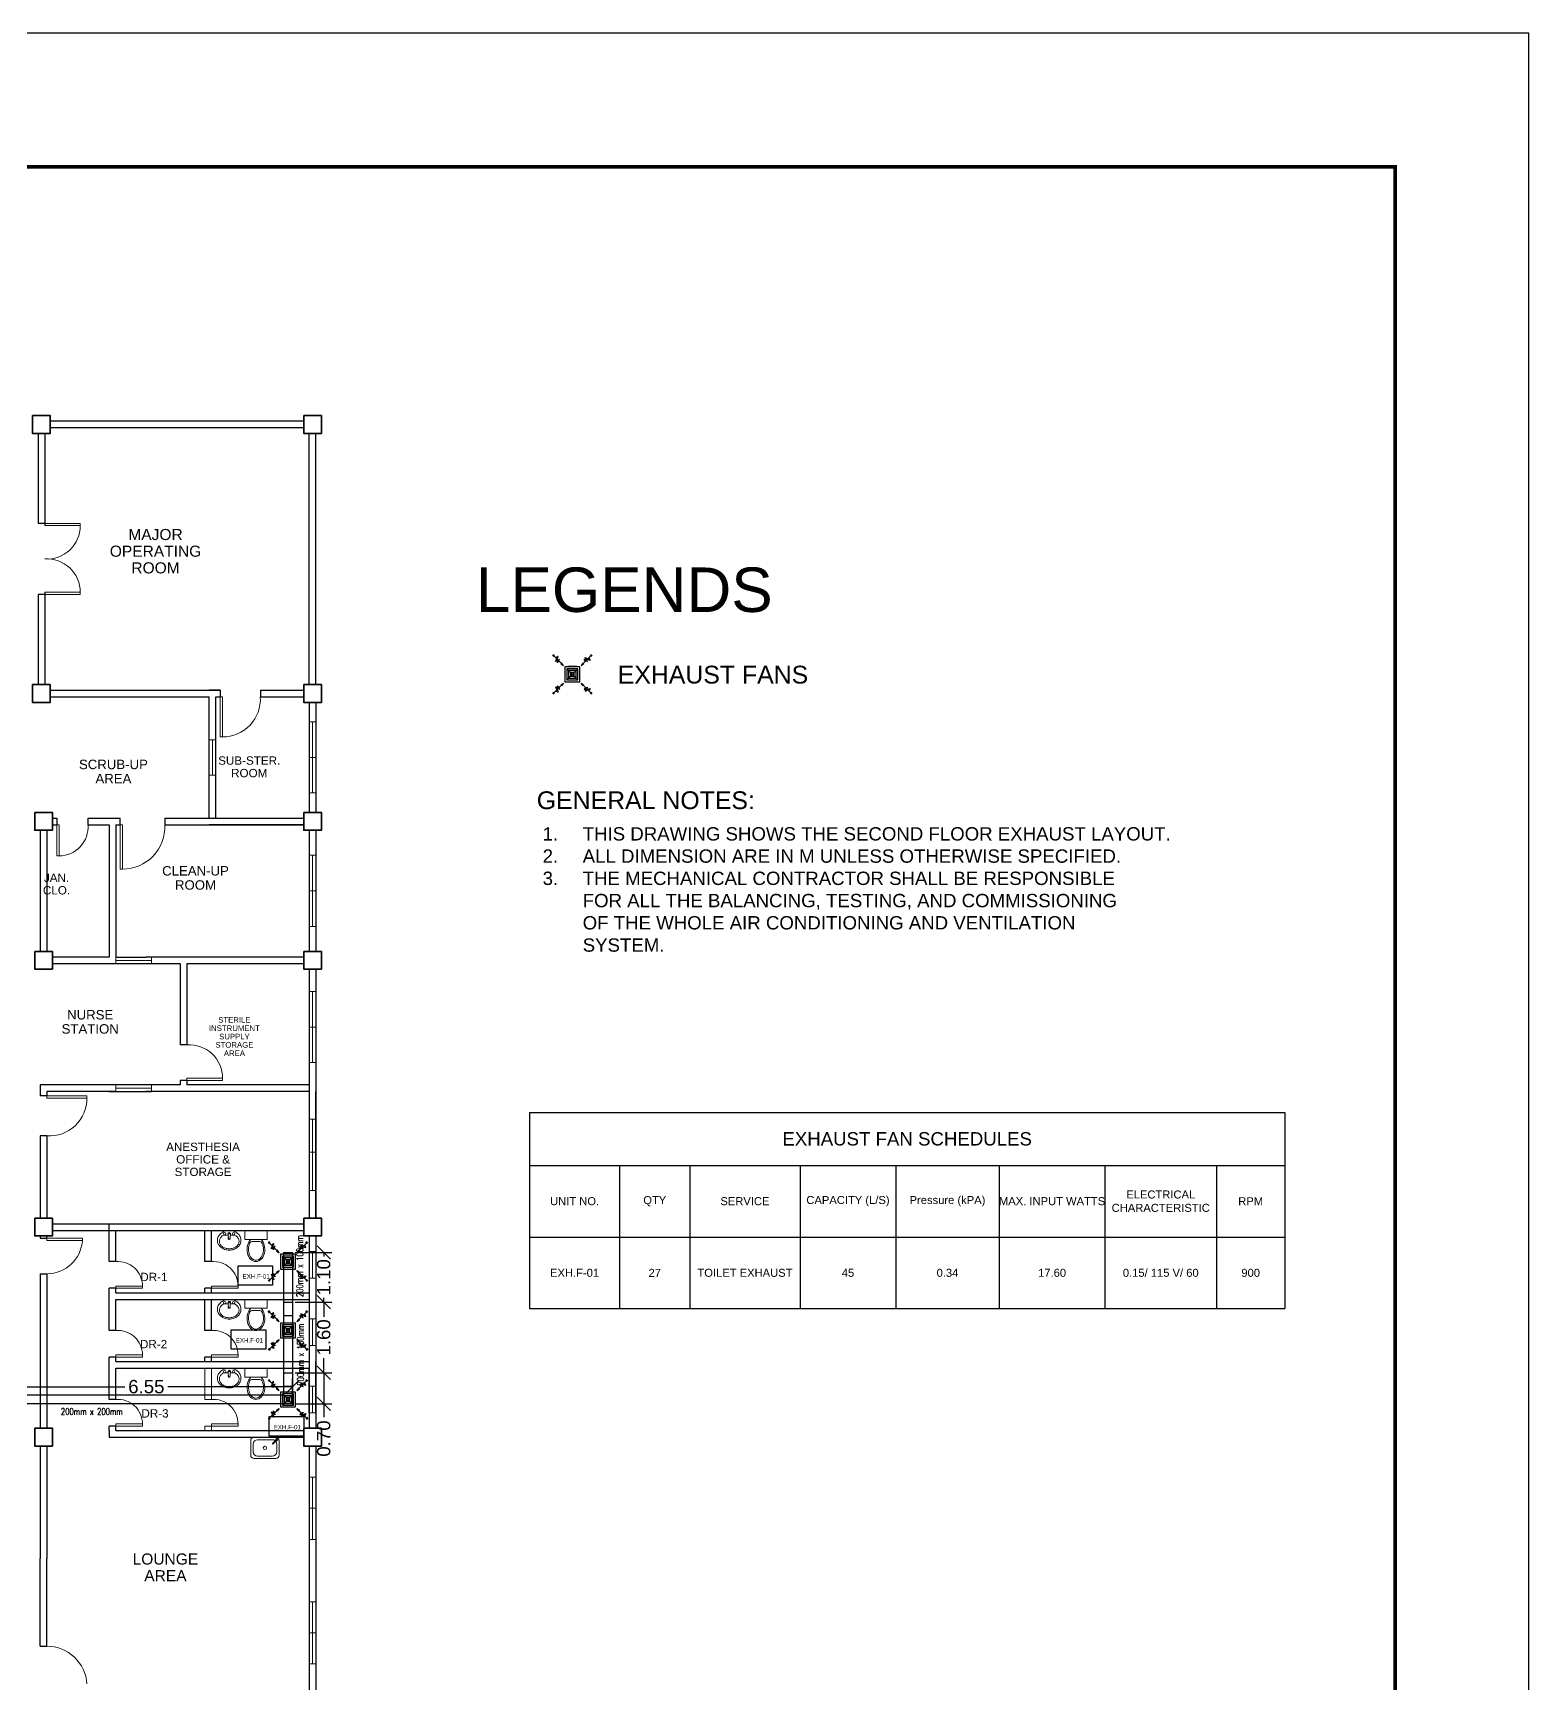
# Model space of a CAD drawing. Header units: millimetres. Extents: x 116 to 538, y 77 to 149.
# Drawn here: x 290.84 to 324.48, y 111.76 to 148.89 of the extents above; entities that cross this region are included whole.
import ezdxf

# ---------------------------------------------------------------- set-up
doc = ezdxf.new("R2010")
doc.units = ezdxf.units.MM
doc.header["$MEASUREMENT"] = 0
for name, color, linetype in [('.1', 1, 'Continuous'), ('AIR', 7, 'Continuous'), ('AIR-00', 8, 'Continuous'), ('AIR-03', 30, 'Continuous'), ('dimen', 7, 'Continuous'), ('ducting label', 7, 'Continuous'), ('exhaust', 7, 'Continuous'), ('label', 7, 'Continuous'), ('Legends', 7, 'Continuous'), ('template', 7, 'Continuous')]:
    doc.layers.add(name, color=color, linetype=linetype)
doc.styles.add('Arch-Dim', font='simplex.shx', dxfattribs={"width": 0.75})
doc.styles.get("Standard").update_dxf_attribs({"font": 'arial.ttf'})
doc.styles.add('SWISSLT175', font='swissl.ttf', dxfattribs={"height": 0.175})
doc.dimstyles.new('Copy of dimension', dxfattribs={"dimtxt": 0.3, "dimasz": 0.3, "dimexe": 0.18, "dimexo": 0.0625, "dimgap": 0.09, "dimtad": 0, "dimzin": 0, "dimdsep": 46, "dimtxsty": 'Standard', "dimblk": 'OBLIQUE', "dimcen": 0.09, "dimclrd": 256, "dimclre": 256, "dimclrt": 256, "dimadec": 0, "dimazin": 0, "dimtfac": 1, "dimtofl": 0, "dimtmove": 0, "dimatfit": 3, "dimldrblk": 'OBLIQUE', "dimfxl": 1, "dimtolj": 1, "dimtzin": 0, "dimarcsym": 0})

# ---------------------------------------------------------------- blocks, each defined once
blk = doc.blocks.new('GRILL-C-IN')
at = {"layer": 'AIR-00', "color": 7, "ltscale": 3}
for p, q in [((-0.623, 0.601), (-0.674, 0.651)), ((-0.601, 0.623), (-0.651, 0.674)), ((-0.637, 0.637), (-0.3, 0.3)), ((0.637, 0.637), (0.3, 0.3)), ((0.601, 0.623), (0.651, 0.674)), ((0.623, 0.601), (0.674, 0.651)), ((-0.637, -0.637), (-0.3, -0.3)), ((0.637, -0.637), (0.3, -0.3)), ((-0.623, -0.601), (-0.674, -0.651)), ((-0.601, -0.623), (-0.651, -0.674)), ((0.601, -0.623), (0.651, -0.674)), ((0.623, -0.601), (0.674, -0.651))]:
    blk.add_line(p, q, dxfattribs=at)
at = {"layer": 'AIR-00', "color": 7}
for p, q in [((-0.188, 0.187), (0.187, -0.188)), ((0.187, 0.187), (-0.188, -0.188))]:
    blk.add_line(p, q, dxfattribs=at)
at = {"layer": 'AIR-00', "color": 7, "ltscale": 3}
for points in [[(-0.362, 0.393), (-0.393, 0.362), (-0.3, 0.3)], [(0.393, 0.362), (0.362, 0.393), (0.3, 0.3)], [(-0.362, -0.393), (-0.393, -0.362), (-0.3, -0.3)], [(0.393, -0.362), (0.362, -0.393), (0.3, -0.3)]]:
    blk.add_lwpolyline(points, close=True, dxfattribs=at)
at = {"layer": 'AIR-00', "color": 7}
for points in [[(-0.188, -0.188), (0.187, -0.188), (0.187, 0.187), (-0.188, 0.187)], [(-0.125, -0.125), (0.125, -0.125), (0.125, 0.125), (-0.125, 0.125)], [(-0.062, -0.062), (0.062, -0.062), (0.062, 0.062), (-0.062, 0.062)]]:
    blk.add_lwpolyline(points, close=True, dxfattribs=at)
at = {"layer": 'AIR-00', "color": 7, "ltscale": 3}
for points in [[(-0.441, 0.441), (-0.512, 0.404), (-0.432, 0.514), (-0.568, 0.43), (-0.477, 0.6), (-0.561, 0.561)], [(0.441, 0.441), (0.404, 0.512), (0.514, 0.432), (0.43, 0.568), (0.6, 0.477), (0.561, 0.561)], [(-0.441, -0.441), (-0.512, -0.404), (-0.432, -0.514), (-0.568, -0.43), (-0.477, -0.6), (-0.561, -0.561)], [(0.441, -0.441), (0.404, -0.512), (0.514, -0.432), (0.43, -0.568), (0.6, -0.477), (0.561, -0.561)]]:
    blk.add_spline(points, degree=3, dxfattribs=at)
for points in [[(-0.3, 0.3), (-0.362, 0.393), (-0.393, 0.362)], [(0.3, 0.3), (0.393, 0.362), (0.362, 0.393)], [(-0.3, -0.3), (-0.362, -0.393), (-0.393, -0.362)], [(0.3, -0.3), (0.393, -0.362), (0.362, -0.393)]]:
    blk.add_solid(points, dxfattribs=at)
at = {"layer": 'AIR-03', "color": 7}
blk.add_lwpolyline([(-0.25, -0.25), (0.25, -0.25), (0.25, 0.25), (-0.25, 0.25)], close=True, dxfattribs=at)
blk = doc.blocks.new('_Oblique')
at = {"color": 0, "linetype": 'ByBlock', "lineweight": -2}
blk.add_line((-0.5, -0.5), (0.5, 0.5), dxfattribs=at)
blk = doc.blocks.new('*D96')
at = {"layer": 'Defpoints', "color": 0, "transparency": 16777216}
for p in [(296.672, 118.448), (290.1, 118.261), (296.672, 118.061)]:
    blk.add_point(p, dxfattribs=at)
at = {"layer": 'dimen', "lineweight": -2, "transparency": 16777216}
for p, q in [((290.1, 118.323), (290.1, 118.628)), ((290.1, 118.448), (292.904, 118.448)), ((296.672, 118.448), (293.868, 118.448)), ((296.672, 118.123), (296.672, 118.628))]:
    blk.add_line(p, q, dxfattribs=at)
at = {"layer": 'dimen', "lineweight": -2, "transparency": 16777216, "xscale": 0.3, "yscale": 0.3, "zscale": 0.3, "rotation": 180}
blk.add_blockref('_Oblique', (290.1, 118.448), dxfattribs=at)
at = {"layer": 'dimen', "lineweight": -2, "transparency": 16777216, "xscale": 0.3, "yscale": 0.3, "zscale": 0.3}
blk.add_blockref('_Oblique', (296.672, 118.448), dxfattribs=at)
at = {"layer": 'dimen', "transparency": 16777216, "insert": (293.386, 118.448), "char_height": 0.3, "attachment_point": 5}
blk.add_mtext('\\A1;6.55', dxfattribs=at)
blk = doc.blocks.new('*D97')
at = {"layer": 'Defpoints', "color": 0, "transparency": 16777216}
for p in [(296.672, 118.761), (297.376, 118.761), (296.672, 118.061)]:
    blk.add_point(p, dxfattribs=at)
at = {"layer": 'dimen', "lineweight": -2, "transparency": 16777216}
for p, q in [((296.734, 118.761), (297.556, 118.761)), ((297.376, 118.761), (297.376, 118.061)), ((296.734, 118.061), (297.556, 118.061)), ((297.376, 118.061), (297.376, 117.761))]:
    blk.add_line(p, q, dxfattribs=at)
at = {"layer": 'dimen', "lineweight": -2, "transparency": 16777216, "xscale": 0.3, "yscale": 0.3, "zscale": 0.3}
for p, rotation in [((297.376, 118.761), 90), ((297.376, 118.061), 270)]:
    blk.add_blockref('_Oblique', p, dxfattribs=dict(at, rotation=rotation))
at = {"layer": 'dimen', "transparency": 16777216, "insert": (297.376, 117.282), "char_height": 0.3, "attachment_point": 5, "rotation": 90}
blk.add_mtext('\\A1;0.70', dxfattribs=at)
blk = doc.blocks.new('*D98')
at = {"layer": 'Defpoints', "color": 0, "transparency": 16777216}
for p in [(296.672, 120.351), (297.376, 120.351), (296.672, 118.761)]:
    blk.add_point(p, dxfattribs=at)
at = {"layer": 'dimen', "lineweight": -2, "transparency": 16777216}
for p, q in [((296.734, 120.351), (297.556, 120.351)), ((297.376, 120.351), (297.376, 120.021)), ((297.376, 118.761), (297.376, 119.091)), ((296.734, 118.761), (297.556, 118.761))]:
    blk.add_line(p, q, dxfattribs=at)
at = {"layer": 'dimen', "lineweight": -2, "transparency": 16777216, "xscale": 0.3, "yscale": 0.3, "zscale": 0.3}
for p, rotation in [((297.376, 120.351), 90), ((297.376, 118.761), 270)]:
    blk.add_blockref('_Oblique', p, dxfattribs=dict(at, rotation=rotation))
at = {"layer": 'dimen', "transparency": 16777216, "insert": (297.376, 119.556), "char_height": 0.3, "attachment_point": 5, "rotation": 90}
blk.add_mtext('\\A1;1.60', dxfattribs=at)
blk = doc.blocks.new('*D99')
at = {"layer": 'Defpoints', "color": 0, "transparency": 16777216}
for p in [(296.672, 121.466), (297.376, 121.466), (296.672, 120.351)]:
    blk.add_point(p, dxfattribs=at)
at = {"layer": 'dimen', "lineweight": -2, "transparency": 16777216}
for p, q in [((296.734, 121.466), (297.556, 121.466)), ((297.376, 121.466), (297.376, 121.374)), ((296.734, 120.351), (297.556, 120.351)), ((297.376, 120.351), (297.376, 120.444))]:
    blk.add_line(p, q, dxfattribs=at)
at = {"layer": 'dimen', "lineweight": -2, "transparency": 16777216, "xscale": 0.3, "yscale": 0.3, "zscale": 0.3}
for p, rotation in [((297.376, 121.466), 90), ((297.376, 120.351), 270)]:
    blk.add_blockref('_Oblique', p, dxfattribs=dict(at, rotation=rotation))
at = {"layer": 'dimen', "transparency": 16777216, "insert": (297.376, 120.909), "char_height": 0.3, "attachment_point": 5, "rotation": 90}
blk.add_mtext('\\A1;1.10', dxfattribs=at)
blk = doc.blocks.new('*T177')
at = {"layer": 'exhaust', "color": 0, "linetype": 'ByBlock', "lineweight": -2, "transparency": 16777216}
for p, q in [((0, 0), (16.984, 0)), ((0, 0), (0, -4.414)), ((16.984, 0), (16.984, -4.414)), ((0, -1.193), (16.984, -1.193)), ((2.026, -1.193), (2.026, -4.414)), ((3.605, -1.193), (3.605, -4.414)), ((6.083, -1.193), (6.083, -4.414)), ((8.238, -1.193), (8.238, -4.414)), ((10.561, -1.193), (10.561, -4.414)), ((12.941, -1.193), (12.941, -4.414)), ((15.45, -1.193), (15.45, -4.414)), ((0, -2.804), (16.984, -2.804)), ((0, -4.414), (16.984, -4.414))]:
    blk.add_line(p, q, dxfattribs=at)
at = {"layer": 'exhaust', "color": 0, "transparency": 16777216, "attachment_point": 5}
for s, insert, char_height, width in [('EXHAUST FAN SCHEDULES', (8.492, -0.597), 0.3, 16.86445), ('ELECTRICAL CHARACTERISTIC', (14.195, -1.998), 0.18, 2.38905), ('UNIT NO.', (1.013, -1.998), 0.18, 1.9064), ('QTY', (2.816, -1.998), 0.18, 1.45907), ('SERVICE', (4.844, -1.998), 0.18, 2.35787), ('CAPACITY (L/S)', (7.161, -1.998), 0.18, 2.03434), ('Pressure (kPA)', (9.399, -1.998), 0.18, 2.20331), ('MAX. INPUT WATTS', (11.751, -1.998), 0.18, 2.25963), ('RPM', (16.217, -1.998), 0.18, 1.41479), ('EXH.F-01', (1.013, -3.609), 0.18, 1.9064), ('27', (2.816, -3.609), 0.18, 1.45907), ('TOILET EXHAUST', (4.844, -3.609), 0.18, 2.35787), ('45', (7.161, -3.609), 0.18, 2.03434), ('0.34', (9.399, -3.609), 0.18, 2.20331), ('17.60', (11.751, -3.609), 0.18, 2.25963), ('0.15/ 115 V/ 60', (14.195, -3.609), 0.18, 2.38905), ('900', (16.217, -3.609), 0.18, 1.41479)]:
    blk.add_mtext(s, dxfattribs=dict(at, insert=insert, char_height=char_height, width=width))

msp = doc.modelspace()

# ---------------------------------------------------------------- linework, layer by layer
at = {"layer": '.1', "color": 0}
msp.add_line((324.48, 148.891), (225.204, 148.891), dxfattribs=at)
at = {"color": 8, "lineweight": 25}
for p, q in [((296.925, 140.161), (291.225, 140.161)), ((296.925, 140.011), (291.225, 140.011)), ((290.95, 139.888), (290.95, 137.863)), ((291.1, 139.888), (291.1, 137.813)), ((297.05, 134.238), (297.05, 139.888)), ((297.2, 134.238), (297.2, 139.888)), ((291.1, 137.863), (290.95, 137.863)), ((290.95, 136.263), (290.95, 134.238)), ((291.1, 136.263), (290.95, 136.263)), ((291.1, 136.313), (291.1, 134.238)), ((291.225, 134.111), (295.05, 134.111)), ((291.4, 134.111), (295.05, 134.111)), ((295.05, 134.111), (294.8, 134.111)), ((295.05, 134.111), (295.05, 133.961)), ((295.95, 134.111), (296.925, 134.111)), ((295.95, 134.111), (296.925, 134.111)), ((295.95, 134.111), (295.95, 133.961)), ((291.225, 133.961), (294.8, 133.961)), ((291.4, 133.961), (294.8, 133.961)), ((294.8, 131.236), (294.8, 133.961)), ((294.8, 132.986), (294.8, 133.961)), ((294.95, 133.961), (295.05, 133.961)), ((294.95, 133.961), (295.05, 133.961)), ((294.95, 131.236), (294.95, 133.961)), ((294.95, 132.986), (294.95, 133.961)), ((295.95, 133.961), (296.925, 133.961)), ((295.95, 133.961), (296.925, 133.961)), ((297.05, 133.838), (297.05, 131.363)), ((297.2, 133.838), (297.2, 131.363)), ((297.05, 131.998), (297.05, 131.363)), ((297.2, 131.998), (297.2, 131.363)), ((291.275, 131.236), (291.375, 131.236)), ((291.275, 131.236), (291.375, 131.236)), ((291.275, 131.086), (291.375, 131.086)), ((291.275, 131.086), (291.375, 131.086)), ((292.075, 131.236), (292.8, 131.236)), ((292.075, 131.086), (292.075, 131.236)), ((292.075, 131.086), (292.55, 131.086)), ((292.15, 131.236), (292.8, 131.236)), ((292.15, 131.086), (292.55, 131.086)), ((292.7, 131.086), (292.8, 131.086)), ((292.7, 131.086), (292.8, 131.086)), ((292.8, 131.086), (292.8, 131.236)), ((292.8, 131.086), (292.8, 131.236)), ((293.8, 131.236), (294.8, 131.236)), ((293.8, 131.236), (294.8, 131.236)), ((293.8, 131.236), (293.8, 131.086)), ((293.8, 131.086), (296.925, 131.086)), ((293.8, 131.086), (296.925, 131.086)), ((294.8, 131.236), (296.925, 131.236)), ((296.925, 131.086), (294.8, 131.086)), ((294.95, 131.236), (296.925, 131.236)), ((297.05, 130.963), (297.05, 128.238)), ((297.2, 130.963), (297.2, 128.238)), ((297.05, 129.123), (297.05, 128.238)), ((297.2, 129.123), (297.2, 128.238)), ((292.55, 128.111), (291.275, 128.111)), ((292.7, 128.111), (293.376, 128.111)), ((296.925, 128.111), (293.376, 128.111)), ((292.5, 127.961), (291.275, 127.961)), ((293.376, 127.961), (292.5, 127.961)), ((294.15, 127.961), (293.376, 127.961)), ((294.15, 127.961), (294.15, 126.136)), ((296.925, 127.961), (294.3, 127.961)), ((294.3, 127.961), (294.3, 126.136)), ((297.05, 127.838), (297.05, 122.238)), ((297.2, 127.838), (297.2, 122.238)), ((294.3, 126.136), (294.15, 126.136)), ((291, 125.236), (291, 124.986)), ((292.7, 125.236), (291, 125.236)), ((293.5, 125.236), (292.55, 125.236)), ((294.15, 125.236), (293.376, 125.236)), ((294.15, 125.336), (294.15, 125.236)), ((294.3, 125.336), (294.15, 125.336)), ((294.3, 125.336), (294.3, 125.236)), ((297.05, 125.236), (294.3, 125.236)), ((291.15, 124.986), (291, 124.986)), ((291.15, 125.086), (291.15, 124.986)), ((292.7, 125.086), (291.15, 125.086)), ((292.55, 125.086), (293.5, 125.086)), ((297.05, 125.086), (293.376, 125.086)), ((297.2, 122.238), (297.2, 125.086)), ((291, 124.086), (291, 122.238)), ((291.15, 124.086), (291, 124.086)), ((291.15, 124.086), (291.15, 122.238)), ((297.05, 123.123), (297.05, 122.238)), ((297.2, 123.123), (297.2, 122.238)), ((291, 121.838), (291, 121.788)), ((291, 121.788), (291.15, 121.788)), ((291.15, 121.788), (291.15, 121.838)), ((292.55, 121.961), (292.55, 122.111)), ((292.55, 121.961), (292.7, 121.961)), ((292.55, 121.261), (292.55, 121.961)), ((292.7, 121.261), (292.7, 121.961)), ((294.7, 121.261), (294.7, 121.961)), ((294.85, 121.261), (294.85, 121.961)), ((297.05, 121.838), (297.05, 117.513)), ((297.05, 121.838), (297.05, 117.513)), ((297.2, 121.838), (297.2, 117.513)), ((291, 120.988), (291, 117.514)), ((291, 120.988), (291.15, 120.988)), ((291.15, 120.988), (291.15, 117.514)), ((297.2, 120.888), (297.2, 118.463)), ((292.55, 119.711), (292.55, 120.661)), ((292.7, 120.561), (292.7, 120.661)), ((292.7, 119.711), (292.7, 120.411)), ((294.7, 120.561), (294.7, 120.661)), ((294.7, 119.711), (294.7, 120.411)), ((294.85, 120.561), (294.85, 120.661)), ((294.85, 119.711), (294.85, 120.411)), ((292.55, 118.161), (292.55, 119.111)), ((292.7, 119.011), (292.7, 119.111)), ((292.7, 118.161), (292.7, 118.861)), ((294.7, 119.011), (294.7, 119.111)), ((294.85, 119.011), (294.85, 119.111)), ((297.05, 117.861), (297.05, 118.861)), ((297.2, 117.861), (297.2, 119.011)), ((292.55, 117.461), (292.55, 117.561)), ((292.55, 117.461), (292.55, 117.311)), ((292.7, 117.461), (292.7, 117.561)), ((291, 117.114), (291, 114.586)), ((291.15, 117.114), (291.15, 114.586)), ((297.05, 117.113), (297.05, 114.686)), ((297.05, 117.113), (297.05, 114.586)), ((297.2, 117.113), (297.2, 111.512)), ((291, 112.612), (291, 114.586)), ((291.15, 112.612), (291.15, 114.586)), ((297.05, 114.586), (297.05, 111.512)), ((291, 112.612), (291.15, 112.612))]:
    msp.add_line(p, q, dxfattribs=at)
at = {"color": 8, "lineweight": 9}
for p, q in [((297.05, 133.198), (297.05, 133.838)), ((297.2, 133.198), (297.2, 133.838)), ((297.05, 132.601), (297.05, 133.401)), ((297.05, 133.401), (297.2, 133.401)), ((297.125, 133.401), (297.125, 131.801)), ((297.2, 133.401), (297.2, 131.801)), ((294.8, 132.185), (294.8, 133.061)), ((294.95, 132.998), (294.8, 132.998)), ((294.875, 132.998), (294.875, 132.198)), ((294.95, 132.598), (294.95, 133.098)), ((297.05, 131.998), (297.05, 133.198)), ((297.2, 132.062), (297.2, 133.262)), ((297.2, 131.998), (297.2, 133.198)), ((294.95, 132.598), (294.95, 132.098)), ((297.05, 132.601), (297.2, 132.601)), ((294.95, 132.198), (294.8, 132.198)), ((297.2, 131.801), (297.05, 131.801)), ((297.05, 130.323), (297.05, 130.963)), ((297.2, 130.323), (297.2, 130.963)), ((297.05, 129.601), (297.05, 130.401)), ((297.05, 130.401), (297.2, 130.401)), ((297.05, 130.323), (297.05, 129.123)), ((297.125, 130.401), (297.125, 128.801)), ((297.2, 130.401), (297.2, 128.801)), ((297.2, 130.323), (297.2, 129.123)), ((297.2, 129.062), (297.2, 130.262)), ((297.05, 129.601), (297.2, 129.601)), ((297.2, 128.801), (297.05, 128.801)), ((292.7, 127.961), (292.7, 128.111)), ((293.5, 127.961), (293.5, 128.111)), ((293.5, 128.036), (292.7, 128.036)), ((297.05, 125.236), (297.05, 127.838)), ((297.2, 127.198), (297.2, 127.838)), ((297.05, 126.537), (297.05, 127.337)), ((297.05, 127.337), (297.2, 127.337)), ((297.125, 127.337), (297.125, 125.737)), ((297.2, 127.337), (297.2, 125.737)), ((297.2, 125.998), (297.2, 127.198)), ((297.05, 126.537), (297.2, 126.537)), ((297.2, 125.998), (297.2, 125.236)), ((297.2, 125.737), (297.05, 125.737)), ((292.7, 125.086), (292.7, 125.236)), ((293.5, 125.161), (292.7, 125.161)), ((293.5, 125.086), (293.5, 125.236)), ((297.2, 125.236), (297.2, 125.086)), ((297.05, 124.323), (297.05, 125.086)), ((297.2, 124.323), (297.2, 125.086)), ((297.2, 124.462), (297.05, 124.462)), ((297.05, 124.462), (297.05, 122.862)), ((297.125, 124.462), (297.125, 122.862)), ((297.2, 123.662), (297.2, 124.462)), ((297.05, 123.123), (297.05, 124.323)), ((297.2, 123.123), (297.2, 124.323)), ((297.05, 123.723), (297.2, 123.723)), ((297.05, 122.862), (297.2, 122.862)), ((295.236, 121.763), (295.223, 121.885)), ((295.265, 121.763), (295.278, 121.885)), ((295.275, 121.859), (295.377, 121.859)), ((295.6, 121.761), (295.6, 121.961)), ((295.6, 121.961), (296.1, 121.961)), ((296.1, 121.961), (296.1, 121.761)), ((297.05, 120.961), (297.05, 121.838)), ((297.2, 120.961), (297.2, 121.838)), ((297.2, 121.838), (297.2, 121.488)), ((296.1, 121.761), (295.6, 121.761)), ((295.941, 121.711), (295.76, 121.711)), ((297.2, 121.488), (297.05, 121.488)), ((297.05, 121.488), (297.05, 120.888)), ((297.125, 121.488), (297.125, 120.888)), ((297.05, 120.961), (297.05, 120.561)), ((297.05, 120.888), (297.2, 120.888)), ((297.2, 120.961), (297.2, 120.561)), ((295.236, 120.213), (295.223, 120.335)), ((295.265, 120.213), (295.278, 120.335)), ((295.275, 120.309), (295.377, 120.309)), ((295.6, 120.211), (295.6, 120.411)), ((295.6, 120.411), (296.1, 120.411)), ((296.1, 120.411), (296.1, 120.211)), ((297.05, 119.411), (297.05, 120.411)), ((297.2, 119.411), (297.2, 120.561)), ((296.1, 120.211), (295.6, 120.211)), ((295.941, 120.161), (295.76, 120.161)), ((297.2, 119.976), (297.05, 119.976)), ((297.05, 119.976), (297.05, 119.376)), ((297.125, 119.376), (297.125, 119.976)), ((297.2, 119.676), (297.2, 119.976)), ((297.05, 119.411), (297.05, 119.011)), ((297.05, 119.376), (297.2, 119.376)), ((297.2, 119.411), (297.2, 119.011)), ((294.7, 118.161), (294.7, 118.861)), ((294.85, 118.161), (294.85, 118.861)), ((295.6, 118.661), (295.6, 118.861)), ((295.6, 118.861), (296.1, 118.861)), ((296.1, 118.861), (296.1, 118.661)), ((295.236, 118.663), (295.223, 118.785)), ((295.265, 118.663), (295.278, 118.785)), ((295.275, 118.759), (295.377, 118.759)), ((296.1, 118.661), (295.6, 118.661)), ((295.941, 118.611), (295.76, 118.611)), ((297.2, 118.463), (297.05, 118.463)), ((297.125, 118.463), (297.125, 117.863)), ((297.2, 117.863), (297.2, 118.463)), ((297.2, 117.861), (297.2, 118.461)), ((297.05, 117.513), (297.05, 117.863)), ((297.05, 117.863), (297.2, 117.863)), ((297.05, 117.861), (297.05, 117.513)), ((297.2, 117.861), (297.2, 117.513)), ((294.7, 117.461), (294.7, 117.561)), ((294.85, 117.461), (294.85, 117.561)), ((297.2, 116.413), (297.05, 116.413)), ((297.125, 115.013), (297.125, 116.413)), ((297.05, 115.713), (297.2, 115.713)), ((297.05, 115.013), (297.2, 115.013)), ((297.05, 113.612), (297.2, 113.612)), ((297.125, 113.612), (297.125, 112.212)), ((297.05, 112.912), (297.2, 112.912)), ((297.2, 112.212), (297.05, 112.212))]:
    msp.add_line(p, q, dxfattribs=at)
at = {"color": 8, "lineweight": 25, "ltscale": 0.3}
for p, q in [((291.375, 131.236), (291.375, 131.086)), ((292.55, 131.086), (292.55, 128.111)), ((292.7, 131.086), (292.7, 128.111)), ((291, 130.963), (291, 128.238)), ((291.15, 130.963), (291.15, 128.238)), ((291.275, 122.111), (296.925, 122.111)), ((291.275, 121.961), (292.55, 121.961)), ((292.55, 122.111), (296.925, 122.111)), ((292.7, 121.961), (294.95, 121.961)), ((292.7, 121.961), (294.95, 121.961)), ((294.85, 121.961), (296.925, 121.961)), ((294.85, 121.961), (296.925, 121.961)), ((292.7, 120.561), (294.95, 120.561)), ((292.7, 120.411), (294.95, 120.411)), ((294.85, 120.561), (297.05, 120.561)), ((294.85, 120.411), (297.05, 120.411)), ((292.7, 119.011), (294.95, 119.011)), ((292.7, 118.861), (294.95, 118.861)), ((294.85, 119.011), (297.05, 119.011)), ((294.85, 118.861), (297.05, 118.861)), ((292.7, 117.461), (294.95, 117.461)), ((294.85, 117.461), (296.925, 117.461)), ((292.55, 117.311), (296.925, 117.311))]:
    msp.add_line(p, q, dxfattribs=at)
at = {"color": 8, "lineweight": 13}
for p, q in [((291.15, 121.788), (291.15, 121.738)), ((291.15, 121.788), (291.95, 121.788)), ((291.95, 121.788), (291.95, 121.738)), ((291.95, 121.738), (291.15, 121.738))]:
    msp.add_line(p, q, dxfattribs=at)
at = {"color": 8, "lineweight": 25, "ltscale": 0.4}
for p, q in [((292.7, 121.261), (292.55, 121.261)), ((294.85, 121.261), (294.7, 121.261)), ((292.7, 120.661), (292.55, 120.661)), ((294.85, 120.661), (294.7, 120.661)), ((292.7, 119.711), (292.55, 119.711)), ((294.85, 119.711), (294.7, 119.711)), ((292.7, 119.111), (292.55, 119.111)), ((294.85, 119.111), (294.7, 119.111)), ((292.7, 118.161), (292.55, 118.161)), ((292.7, 117.561), (292.55, 117.561))]:
    msp.add_line(p, q, dxfattribs=at)
at = {"color": 8, "lineweight": 9, "ltscale": 0.4}
for p, q in [((293.75, 118.261), (294.7, 118.261)), ((294.85, 118.161), (294.7, 118.161)), ((294.85, 117.561), (294.7, 117.561)), ((295.733, 116.906), (295.733, 117.236)), ((295.788, 116.986), (295.788, 117.156)), ((295.808, 117.311), (296.298, 117.311)), ((295.888, 117.256), (296.218, 117.256)), ((296.314, 117.264), (296.223, 117.173)), ((296.326, 117.252), (296.235, 117.16)), ((296.318, 117.156), (296.318, 116.986)), ((296.373, 117.236), (296.373, 116.906)), ((296.298, 116.831), (295.808, 116.831)), ((296.218, 116.886), (295.888, 116.886))]:
    msp.add_line(p, q, dxfattribs=at)
at = {"color": 8, "lineweight": 35}
for points in [[(290.825, 140.288), (291.225, 140.288), (291.225, 139.888), (290.825, 139.888)], [(296.925, 140.288), (297.325, 140.288), (297.325, 139.888), (296.925, 139.888)], [(290.825, 134.238), (291.225, 134.238), (291.225, 133.838), (290.825, 133.838)], [(296.925, 134.238), (297.325, 134.238), (297.325, 133.838), (296.925, 133.838)], [(290.875, 131.363), (291.275, 131.363), (291.275, 130.963), (290.875, 130.963)], [(296.925, 131.363), (297.325, 131.363), (297.325, 130.963), (296.925, 130.963)], [(290.875, 128.238), (291.275, 128.238), (291.275, 127.838), (290.875, 127.838)], [(296.925, 128.238), (297.325, 128.238), (297.325, 127.838), (296.925, 127.838)], [(290.875, 122.238), (291.275, 122.238), (291.275, 121.838), (290.875, 121.838)], [(296.925, 122.238), (297.325, 122.238), (297.325, 121.838), (296.925, 121.838)], [(290.875, 117.514), (291.275, 117.514), (291.275, 117.114), (290.875, 117.114)], [(296.925, 117.513), (297.325, 117.513), (297.325, 117.113), (296.925, 117.113)]]:
    msp.add_lwpolyline(points, close=True, dxfattribs=at)
at = {"color": 8, "lineweight": 13, "ltscale": 0.03}
for points in [[(291.1, 137.863), (291.1, 137.813), (291.9, 137.813), (291.9, 137.863)], [(291.1, 136.263), (291.1, 136.313), (291.9, 136.313), (291.9, 136.263)], [(295.05, 133.961), (295.1, 133.961), (295.1, 133.061), (295.05, 133.061)], [(291.375, 131.086), (291.425, 131.086), (291.425, 130.386), (291.375, 130.386)], [(294.3, 125.336), (294.3, 125.386), (295.1, 125.386), (295.1, 125.336)], [(291.15, 124.986), (291.15, 124.936), (292.05, 124.936), (292.05, 124.986)], [(292.7, 120.661), (292.7, 120.711), (293.3, 120.711), (293.3, 120.661)], [(294.85, 120.661), (294.85, 120.711), (295.45, 120.711), (295.45, 120.661)], [(292.7, 119.111), (292.7, 119.161), (293.3, 119.161), (293.3, 119.111)], [(294.85, 119.111), (294.85, 119.161), (295.45, 119.161), (295.45, 119.111)], [(292.7, 117.561), (292.7, 117.611), (293.3, 117.611), (293.3, 117.561)], [(294.85, 117.561), (294.85, 117.611), (295.45, 117.611), (295.45, 117.561)]]:
    msp.add_lwpolyline(points, close=True, dxfattribs=at)
at = {"color": 8, "lineweight": 9}
for points in [[(297.05, 133.401), (297.2, 133.401), (297.2, 131.801), (297.05, 131.801)], [(294.8, 132.998), (294.95, 132.998), (294.95, 132.198), (294.8, 132.198)], [(297.05, 130.401), (297.2, 130.401), (297.2, 128.801), (297.05, 128.801)], [(292.7, 128.111), (293.5, 128.111), (293.5, 127.961), (292.7, 127.961)], [(297.05, 127.337), (297.2, 127.337), (297.2, 125.737), (297.05, 125.737)], [(292.7, 125.236), (293.5, 125.236), (293.5, 125.086), (292.7, 125.086)], [(297.05, 124.462), (297.2, 124.462), (297.2, 122.862), (297.05, 122.862)], [(297.05, 121.488), (297.2, 121.488), (297.2, 120.888), (297.05, 120.888)], [(297.05, 119.976), (297.2, 119.976), (297.2, 119.376), (297.05, 119.376)], [(297.05, 118.463), (297.2, 118.463), (297.2, 117.863), (297.05, 117.863)], [(297.05, 116.413), (297.2, 116.413), (297.2, 115.013), (297.05, 115.013)], [(297.05, 113.612), (297.2, 113.612), (297.2, 112.212), (297.05, 112.212)]]:
    msp.add_lwpolyline(points, close=True, dxfattribs=at)
at = {"color": 8, "lineweight": 13}
msp.add_lwpolyline([(292.8, 131.086), (292.85, 131.086), (292.85, 130.086), (292.8, 130.086)], close=True, dxfattribs=at)
at = {"color": 8, "lineweight": 9}
for points in [[(295.515, 121.74, -0.11576), (295.496, 121.657, -0.104047), (295.438, 121.584, -0.090875), (295.354, 121.536, -0.083344), (295.25, 121.519, -0.083344), (295.147, 121.536, -0.090875), (295.063, 121.584, -0.104047), (295.005, 121.657, -0.11576), (294.985, 121.74, -0.11576), (295.005, 121.822, -0.104047), (295.063, 121.896, -0.090875), (295.147, 121.944, -0.083344), (295.25, 121.961, -0.083344), (295.354, 121.944, -0.090875), (295.438, 121.896, -0.104047), (295.496, 121.822, -0.11576)], [(295.515, 120.19, -0.11576), (295.496, 120.107, -0.104047), (295.438, 120.034, -0.090875), (295.354, 119.986, -0.083344), (295.25, 119.969, -0.083344), (295.147, 119.986, -0.090875), (295.063, 120.034, -0.104047), (295.005, 120.107, -0.11576), (294.985, 120.19, -0.11576), (295.005, 120.272, -0.104047), (295.063, 120.346, -0.090875), (295.147, 120.394, -0.083344), (295.25, 120.411, -0.083344), (295.354, 120.394, -0.090875), (295.438, 120.346, -0.104047), (295.496, 120.272, -0.11576)], [(295.515, 118.64, -0.11576), (295.496, 118.557, -0.104047), (295.438, 118.484, -0.090875), (295.354, 118.436, -0.083344), (295.25, 118.419, -0.083344), (295.147, 118.436, -0.090875), (295.063, 118.484, -0.104047), (295.005, 118.557, -0.11576), (294.985, 118.64, -0.11576), (295.005, 118.722, -0.104047), (295.063, 118.796, -0.090875), (295.147, 118.844, -0.083344), (295.25, 118.861, -0.083344), (295.354, 118.844, -0.090875), (295.438, 118.796, -0.104047), (295.496, 118.722, -0.11576)]]:
    msp.add_lwpolyline(points, format="xyb", close=True, dxfattribs=at)
for points in [[(295.473, 121.719, -0.124838), (295.457, 121.656, -0.105788), (295.408, 121.599, -0.086697), (295.338, 121.562, -0.076776), (295.25, 121.549, -0.076776), (295.163, 121.562, -0.086697), (295.093, 121.599, -0.105788), (295.044, 121.656, -0.124838), (295.028, 121.719, -0.124838), (295.044, 121.782, -0.105788), (295.093, 121.839, -0.040067), (295.124, 121.859), (295.226, 121.859, -0.040067)], [(295.473, 120.169, -0.124838), (295.457, 120.106, -0.105788), (295.408, 120.049, -0.086697), (295.338, 120.012, -0.076776), (295.25, 119.999, -0.076776), (295.163, 120.012, -0.086697), (295.093, 120.049, -0.105788), (295.044, 120.106, -0.124838), (295.028, 120.169, -0.124838), (295.044, 120.232, -0.105788), (295.093, 120.289, -0.040067), (295.124, 120.309), (295.226, 120.309, -0.040067)], [(295.473, 118.619, -0.124838), (295.457, 118.556, -0.105788), (295.408, 118.499, -0.086697), (295.338, 118.462, -0.076776), (295.25, 118.449, -0.076776), (295.163, 118.462, -0.086697), (295.093, 118.499, -0.105788), (295.044, 118.556, -0.124838), (295.028, 118.619, -0.124838), (295.044, 118.682, -0.105788), (295.093, 118.739, -0.040067), (295.124, 118.759), (295.226, 118.759, -0.040067)]]:
    msp.add_lwpolyline(points, format="xyb", dxfattribs=at)
for centre, radius in [((295.149, 121.888), 0.0255), ((295.25, 121.894), 0.0095), ((295.352, 121.888), 0.0255), ((295.149, 120.338), 0.0255), ((295.25, 120.344), 0.0095), ((295.352, 120.338), 0.0255), ((295.149, 118.788), 0.0255), ((295.352, 118.788), 0.0255), ((295.25, 118.794), 0.0095)]:
    msp.add_circle(centre, radius, dxfattribs=at)
at = {"color": 8, "lineweight": 9, "ltscale": 0.4}
msp.add_circle((296.053, 117.071), 0.0375, dxfattribs=at)
at = {"color": 8, "lineweight": 13, "ltscale": 0.03}
for centre, radius, start, end in [((291.149, 137.813), 0.752, 266.3048, 0), ((291.149, 136.313), 0.752, 0, 93.6952), ((295.1, 133.912), 0.851, 270, 3.2732), ((291.425, 131.038), 0.652, 270, 4.2422), ((294.349, 125.386), 0.752, 0, 93.6952), ((291.199, 124.936), 0.851, 266.7268, 0), ((292.748, 120.711), 0.552, 0, 94.9791), ((294.898, 120.711), 0.552, 0, 94.9791), ((292.748, 119.161), 0.552, 0, 94.9791), ((294.898, 119.161), 0.552, 0, 94.9791), ((292.748, 117.611), 0.552, 0, 94.9791), ((294.898, 117.611), 0.552, 0, 94.9791)]:
    msp.add_arc(centre, radius, start, end, dxfattribs=at)
at = {"color": 8, "lineweight": 13}
for centre, radius, start, end in [((292.85, 131.037), 0.951, 270, 2.9376), ((291.15, 121.788), 0.8, 270, 356.4167), ((291.15, 111.712), 0.9, 3.1847, 90)]:
    msp.add_arc(centre, radius, start, end, dxfattribs=at)
at = {"color": 8, "lineweight": 9}
for centre, radius, start, end in [((295.25, 121.888), 0.028, 353.7545, 186.2455), ((295.25, 121.786), 0.025, 138.7978, 233.6932), ((295.25, 121.786), 0.025, 306.3068, 41.2022), ((295.269, 121.658), 0.228, 52.6185, 61.7963), ((295.298, 121.695), 0.181, 28.4636, 52.6185), ((295.25, 121.857), 0.0948, 261.2026, 278.7974), ((295.25, 121.786), 0.025, 251.3793, 288.6207), ((295.342, 121.719), 0.131, 0, 28.4636), ((295.76, 121.661), 0.05, 90, 151.9916), ((295.941, 121.661), 0.05, 28.1501, 90), ((295.25, 120.338), 0.028, 353.7545, 186.2455), ((295.269, 120.108), 0.228, 52.6185, 61.7963), ((295.25, 120.236), 0.025, 138.7978, 233.6932), ((295.25, 120.307), 0.0948, 261.2026, 278.7974), ((295.25, 120.236), 0.025, 251.3793, 288.6207), ((295.25, 120.236), 0.025, 306.3068, 41.2022), ((295.298, 120.145), 0.181, 28.4636, 52.6185), ((295.342, 120.169), 0.131, 0, 28.4636), ((295.76, 120.111), 0.05, 90, 151.9916), ((295.941, 120.111), 0.05, 28.1501, 90), ((295.25, 118.788), 0.028, 353.7545, 186.2455), ((295.25, 118.686), 0.025, 138.7978, 233.6932), ((295.25, 118.757), 0.0948, 261.2026, 278.7974), ((295.25, 118.686), 0.025, 251.3793, 288.6207), ((295.25, 118.686), 0.025, 306.3068, 41.2022), ((295.269, 118.558), 0.228, 52.6185, 61.7963), ((295.298, 118.595), 0.181, 28.4636, 52.6185), ((295.342, 118.619), 0.131, 0, 28.4636), ((295.76, 118.561), 0.05, 90, 151.9916), ((295.941, 118.561), 0.05, 28.1501, 90)]:
    msp.add_arc(centre, radius, start, end, dxfattribs=at)
at = {"color": 8, "lineweight": 9, "ltscale": 0.4}
for centre, radius, start, end in [((295.808, 117.236), 0.075, 90, 180), ((295.888, 117.156), 0.1, 90, 180), ((295.888, 116.986), 0.1, 180, 270), ((296.218, 117.156), 0.1, 50.0132, 90), ((296.218, 116.986), 0.1, 270, 0), ((296.229, 117.167), 0.00874, 135, 315), ((296.218, 117.156), 0.1, 0, 39.9868), ((296.298, 117.236), 0.075, 0, 90), ((296.32, 117.258), 0.0217, 248.7565, 201.2435), ((296.32, 117.258), 0.0145, 262.0499, 187.9501), ((296.32, 117.258), 0.00874, 315, 135), ((295.808, 116.906), 0.075, 180, 270), ((296.298, 116.906), 0.075, 270, 0)]:
    msp.add_arc(centre, radius, start, end, dxfattribs=at)
at = {"color": 8, "lineweight": 9, "extrusion": (0, 0, -1)}
for centre in [(295.85, 121.536), (295.85, 119.986), (295.85, 118.436)]:
    msp.add_ellipse(centre, major_axis=(0, 0.275), ratio=0.727273, start_param=0.612555, end_param=5.670631, dxfattribs=at)
at = {"color": 8, "lineweight": 9}
for points in [[(295.985, 121.685), (295.994, 121.668), (296.001, 121.65), (296.028, 121.559), (296.023, 121.472), (295.965, 121.34), (295.915, 121.299), (295.817, 121.285), (295.765, 121.311), (295.691, 121.422), (295.673, 121.506), (295.689, 121.62), (295.7, 121.655), (295.716, 121.684)], [(295.985, 120.135), (295.994, 120.118), (296.001, 120.1), (296.028, 120.009), (296.023, 119.922), (295.965, 119.79), (295.915, 119.749), (295.817, 119.735), (295.765, 119.761), (295.691, 119.872), (295.673, 119.956), (295.689, 120.07), (295.7, 120.105), (295.716, 120.134)], [(295.985, 118.585), (295.994, 118.568), (296.001, 118.55), (296.028, 118.459), (296.023, 118.372), (295.965, 118.24), (295.915, 118.199), (295.817, 118.185), (295.765, 118.211), (295.691, 118.322), (295.673, 118.406), (295.689, 118.52), (295.7, 118.555), (295.716, 118.584)]]:
    msp.add_open_spline(points, degree=3, knots=[0.937253, 0.937253, 0.937253, 0.937253, 1.185372, 1.185372, 2.113864, 2.113864, 3.042356, 3.042356, 3.970847, 3.970847, 4.899339, 4.899339, 5.346062, 5.346062, 5.346062, 5.346062], dxfattribs=at)
for p in [(297.05, 132.662), (297.05, 132.598), (297.05, 129.662), (297.05, 126.598), (297.05, 123.723)]:
    msp.add_point(p, dxfattribs=at)
at = {"layer": 'exhaust'}
for p, q in [((302.867, 134.654), (303.067, 134.654)), ((296.472, 121.466), (296.472, 118.261)), ((296.472, 121.466), (296.672, 121.466)), ((296.672, 121.466), (296.672, 118.061)), ((296.472, 120.351), (296.672, 120.351)), ((296.472, 120.051), (296.672, 120.051)), ((296.472, 118.761), (296.672, 118.761)), ((296.472, 118.461), (296.672, 118.461)), ((296.472, 118.261), (290.35, 118.261)), ((296.672, 118.061), (290.3, 118.061))]:
    msp.add_line(p, q, dxfattribs=at)
at = {"layer": 'Legends'}
for points in [[(295.448, 121.167), (296.227, 121.167), (296.227, 120.73), (295.448, 120.73)], [(295.294, 119.727), (296.073, 119.727), (296.073, 119.291), (295.294, 119.291)], [(296.148, 117.776), (296.927, 117.776), (296.927, 117.339), (296.148, 117.339)]]:
    msp.add_lwpolyline(points, close=True, dxfattribs=at)
at = {"layer": 'template'}
msp.add_line((324.48, 78.495), (324.48, 148.891), dxfattribs=at)
at = {"layer": 'template', "linetype": 'Continuous', "const_width": 0.0853}
msp.add_lwpolyline([(231.221, 81.504), (321.472, 81.504), (321.472, 145.883), (231.221, 145.883)], close=True, dxfattribs=at)

# ---------------------------------------------------------------- block references
msp.add_blockref('*T177', (302.004, 124.617))
at = {"layer": 'AIR', "xscale": 0.6658363358532475, "yscale": 0.6658363358532475, "zscale": 0.6658363358532475}
for p in [(302.967, 134.468), (296.572, 121.261), (296.572, 119.711), (296.572, 118.161)]:
    msp.add_blockref('GRILL-C-IN', p, dxfattribs=at)

# ---------------------------------------------------------------- texts
at = {"layer": 'ducting label', "color": 7, "linetype": 'Continuous', "lineweight": 25, "char_height": 0.15, "attachment_point": 1, "rotation": 90, "style": 'Arch-Dim'}
for s, width, insert in [('\\A1;200mm x 100mm', 1.64171, (296.761, 120.463)), ('\\A1;200mm x 150mm', 1.57659, (296.781, 118.472))]:
    msp.add_mtext_dynamic_manual_height_columns(s, width=width, gutter_width=1.011, heights=[0], dxfattribs=dict(at, insert=insert))
at = {"layer": 'ducting label', "color": 7, "linetype": 'Continuous', "lineweight": 25, "insert": (291.464, 117.963), "char_height": 0.15, "attachment_point": 1, "style": 'Arch-Dim'}
msp.add_mtext_dynamic_manual_height_columns('\\A1;200mm x 200mm', width=1.67688, gutter_width=1.011, heights=[0], dxfattribs=at)
at = {"layer": 'label', "color": 8, "lineweight": 9, "ltscale": 0.4, "attachment_point": 5, "line_spacing_factor": 0.9, "style": 'SWISSLT175'}
for s, insert, char_height in [('MAJOR\\POPERATING\\PROOM', (293.593, 137.236), 0.25), ('SCRUB-UP\\PAREA', (292.646, 132.283), 0.2125), ('SUB-STER.\\PROOM', (295.7, 132.387), 0.1875), ('JAN.\\PCLO.', (291.367, 129.751), 0.1875), ('CLEAN-UP\\PROOM', (294.492, 129.889), 0.2125), ('NURSE\\PSTATION', (292.124, 126.652), 0.2125), ('STERILE\\PINSTRUMENT\\PSUPPLY\\PSTORAGE\\PAREA', (295.367, 126.322), 0.125), ('ANESTHESIA\\POFFICE &\\PSTORAGE', (294.662, 123.559), 0.1875), ('DR-1', (293.556, 120.916), 0.1875), ('DR-2', (293.549, 119.406), 0.1875), ('DR-3', (293.581, 117.846), 0.1875), ('LOUNGE\\PAREA', (293.815, 114.385), 0.25)]:
    msp.add_mtext(s, dxfattribs=dict(at, insert=insert, char_height=char_height))
at = {"layer": 'Legends', "attachment_point": 1}
for s, width, insert, char_height in [('LEGENDS', 9.67592, (300.797, 136.871), 1), ('EXHAUST FANS', 11.26859, (303.987, 134.662), 0.4), ('GENERAL NOTES:', 10.05204, (302.166, 131.837), 0.4), ('\\pxi-3,l4,t4;1.^ITHIS DRAWING SHOWS THE SECOND FLOOR EXHAUST LAYOUT.\\P2.^IALL DIMENSION ARE IN M UNLESS OTHERWISE SPECIFIED.\\P3.^ITHE MECHANICAL CONTRACTOR SHALL BE RESPONSIBLE FOR ALL THE BALANCING, TESTING, AND COMMISSIONING OF THE WHOLE AIR CONDITIONING AND VENTILATION SYSTEM.', 13.71234, (301.999, 131.031), 0.3)]:
    msp.add_mtext_dynamic_manual_height_columns(s, width=width, gutter_width=1, heights=[0], dxfattribs=dict(at, insert=insert, char_height=char_height))
at = {"layer": 'Legends', "linetype": 'Continuous', "lineweight": 25, "char_height": 0.1, "attachment_point": 1}
for insert in [(295.55, 120.979), (295.396, 119.54), (296.25, 117.589)]:
    msp.add_mtext_dynamic_manual_height_columns('EXH.F-01', width=0.44811, gutter_width=1.011, heights=[0], dxfattribs=dict(at, insert=insert))

# ---------------------------------------------------------------- dimensions: what is measured, and where the dimension line sits
at = {"layer": 'dimen'}
for base, p1, p2, text, picture, middle in [((297.376, 121.466), (296.672, 120.351), (296.672, 121.466), '1.10', '*D99', (297.376, 120.909)), ((297.376, 120.351), (296.672, 118.761), (296.672, 120.351), '1.60', '*D98', (297.376, 119.556))]:
    dim = msp.add_linear_dim(base=base, p1=p1, p2=p2, angle=90, text=text, dimstyle='Copy of dimension', dxfattribs=at)
    dim.commit()
    dim.dimension.update_dxf_attribs({"geometry": picture, "text_midpoint": middle})
dim = msp.add_linear_dim(base=(297.376, 118.761), p1=(296.672, 118.061), p2=(296.672, 118.761), angle=90, dimstyle='Copy of dimension', dxfattribs=at)
dim.commit()
dim.dimension.update_dxf_attribs({"geometry": '*D97', "text_midpoint": (297.376, 117.282), "dimtype": 160})
dim = msp.add_linear_dim(base=(296.672, 118.448), p1=(290.1, 118.261), p2=(296.672, 118.061), text='6.55', dimstyle='Copy of dimension', dxfattribs=at)
dim.commit()
dim.dimension.update_dxf_attribs({"geometry": '*D96', "text_midpoint": (293.386, 118.448)})

doc.saveas('drawing.dxf')
